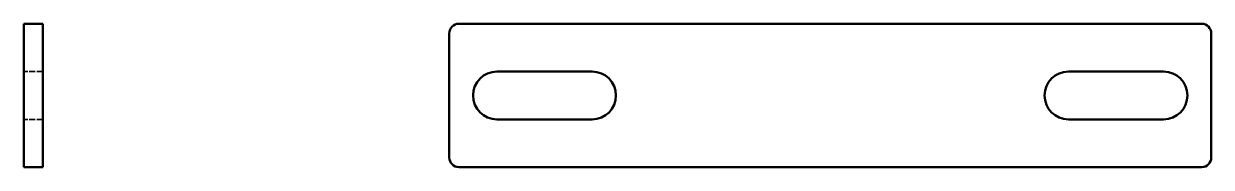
# Model space of a CAD drawing. Header units: millimetres. Extents: x 17 to 141, y 79 to 94.
import ezdxf

# ---------------------------------------------------------------- set-up
doc = ezdxf.new("R2010")
doc.units = ezdxf.units.MM
doc.linetypes.add('DASHED', pattern=[0.2067, 0.1654, -0.0413])
doc.layers.add('Hidden (ANSI)', color=7, linetype='DASHED', lineweight=35)
doc.layers.add('Visible (ANSI)', color=7, linetype='Continuous', lineweight=50)

msp = doc.modelspace()

# ---------------------------------------------------------------- linework, layer by layer
at = {"layer": 'Hidden (ANSI)', "ltscale": 3.809293}
for p, q in [((18.69, 88.97), (16.69, 88.97)), ((18.69, 83.97), (16.69, 83.97))]:
    msp.add_line(p, q, dxfattribs=at)
at = {"layer": 'Visible (ANSI)'}
for p, q in [((18.69, 93.97), (16.69, 93.97)), ((16.69, 92.97), (16.69, 93.97)), ((18.69, 93.97), (18.69, 92.97)), ((62.37, 93.97), (140.37, 93.97)), ((16.69, 79.97), (16.69, 92.97)), ((18.69, 79.97), (18.69, 92.97)), ((61.37, 79.97), (61.37, 92.97)), ((141.37, 92.97), (141.37, 79.97)), ((66.37, 88.97), (76.37, 88.97)), ((126.37, 88.97), (136.37, 88.97)), ((76.37, 83.97), (66.37, 83.97)), ((136.37, 83.97), (126.37, 83.97)), ((16.69, 78.97), (16.69, 79.97)), ((18.69, 79.97), (18.69, 78.97)), ((16.69, 78.97), (18.69, 78.97)), ((140.37, 78.97), (62.37, 78.97))]:
    msp.add_line(p, q, dxfattribs=at)
for centre, radius, start, end in [((62.37, 92.97), 1, 90, 180), ((140.37, 92.97), 1, 0, 90), ((66.37, 86.47), 2.5, 90, 270), ((76.37, 86.47), 2.5, 270, 90), ((126.37, 86.47), 2.5, 90, 270), ((136.37, 86.47), 2.5, 270, 90), ((62.37, 79.97), 1, 180, 270), ((140.37, 79.97), 1, 270, 0)]:
    msp.add_arc(centre, radius, start, end, dxfattribs=at)

doc.saveas('drawing.dxf')
